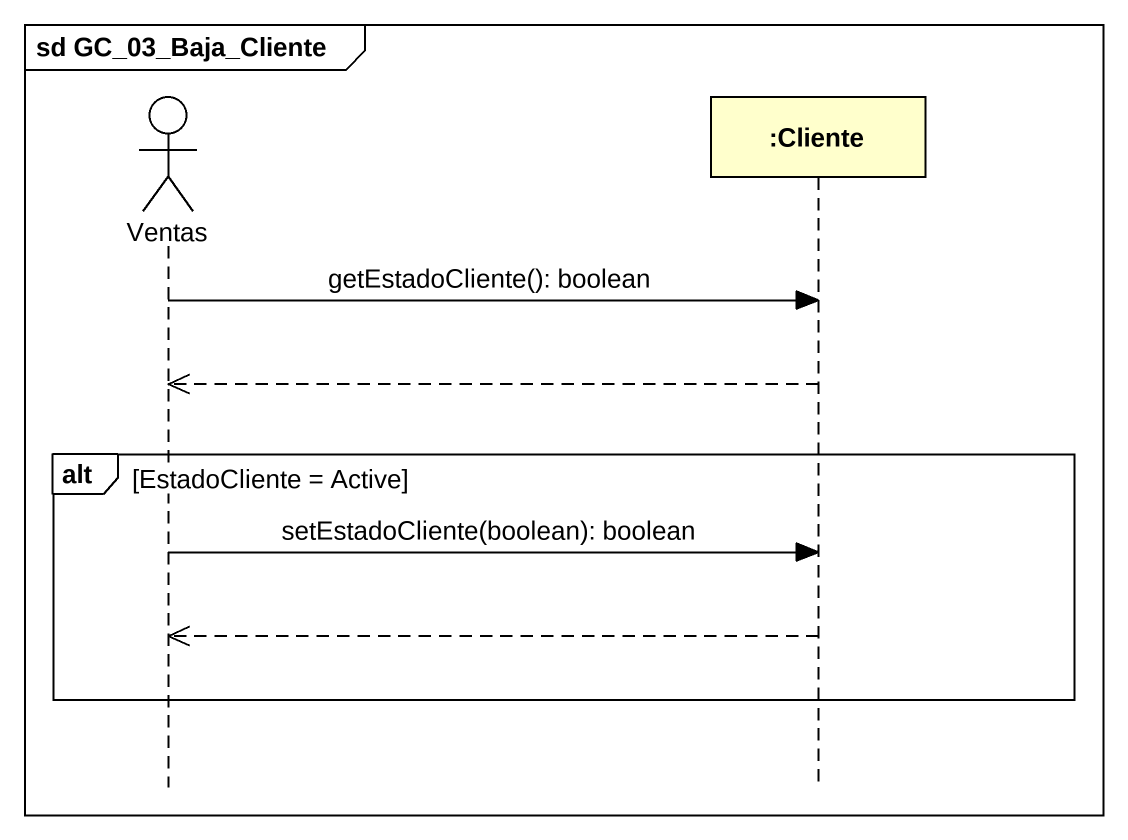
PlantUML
@startuml
mainframe sd GC_03_Baja_Cliente
hide footbox
actor Ventas
participant ":Cliente" as Cliente

Ventas -> Cliente : getEstadoCliente(): boolean
Cliente -->> Ventas
alt EstadoCliente = Active
  Ventas -> Cliente : setEstadoCliente(boolean): boolean
  Cliente -->> Ventas
end
@enduml
